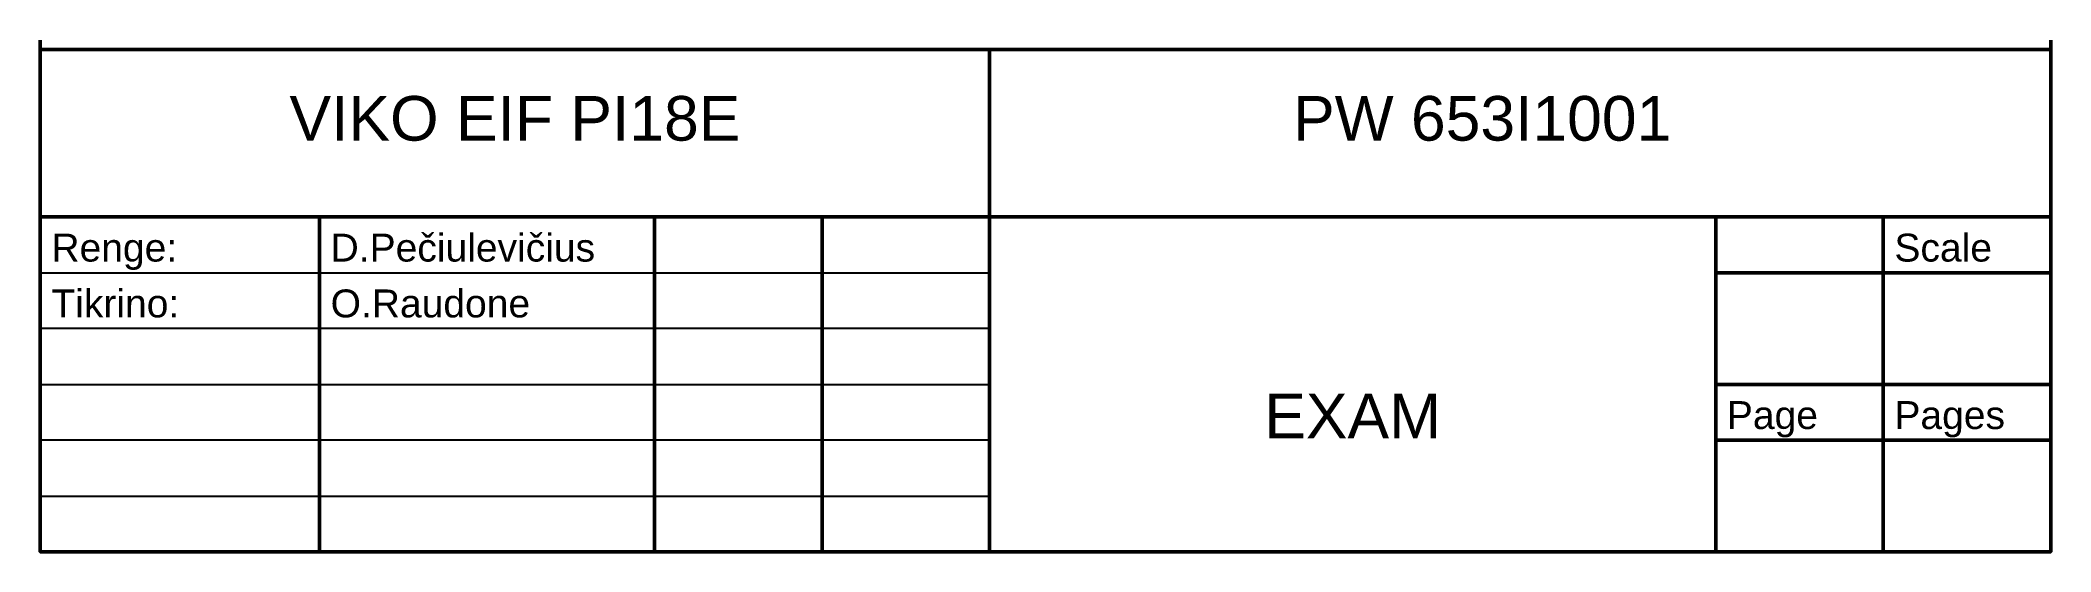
# Model space of a CAD drawing. Header units: millimetres. Extents: x 20 to 200, y 10 to 56.
import ezdxf

# ---------------------------------------------------------------- set-up
doc = ezdxf.new("R2010")
doc.units = ezdxf.units.MM
doc.styles.get("Standard").update_dxf_attribs({"font": 'arial.ttf'})

msp = doc.modelspace()

# ---------------------------------------------------------------- linework, layer by layer
for p, q in [((20, 10), (20, 55)), ((20, 10), (20, 55)), ((20, 55), (45, 55)), ((200, 55), (200, 10)), ((20, 10), (20, 40)), ((20, 10), (20, 40)), ((20, 40), (45, 40)), ((20, 10), (20, 40)), ((75, 40), (75, 10)), ((105, 10), (105, 40)), ((105, 40), (170, 40)), ((185, 35), (185, 40)), ((200, 40), (200, 10)), ((20, 30), (20, 35)), ((20, 35), (105, 35)), ((200, 35), (185, 35)), ((105, 30), (20, 30)), ((105, 25), (105, 30)), ((20, 20), (20, 25)), ((20, 25), (105, 25)), ((185, 25), (170, 25)), ((185, 10), (185, 25)), ((200, 25), (200, 20)), ((105, 20), (20, 20)), ((105, 15), (105, 20)), ((170, 20), (170, 20)), ((170, 20), (170, 10)), ((20, 10), (20, 15)), ((20, 15), (105, 15)), ((200, 10), (20, 10)), ((200, 10), (20, 10)), ((105, 10), (20, 10)), ((45, 10), (20, 10)), ((170, 10), (20, 10)), ((90, 10), (105, 10))]:
    msp.add_line(p, q)
at = {"lineweight": 50}
for p, q in [((20, 55), (200, 55)), ((20, 55), (45, 55)), ((45, 55), (75, 55)), ((75, 55), (105, 55)), ((105, 55), (105, 10)), ((20, 40), (200, 40)), ((20, 40), (45, 40)), ((45, 40), (45, 10)), ((45, 40), (75, 40)), ((75, 10), (75, 40)), ((75, 40), (90, 40)), ((90, 40), (90, 10)), ((170, 40), (170, 10)), ((185, 40), (185, 10)), ((170, 10), (170, 35)), ((170, 35), (200, 35)), ((170, 25), (200, 25)), ((200, 20), (170, 20))]:
    msp.add_line(p, q, dxfattribs=at)
msp.add_lwpolyline([(20, 55.83), (20, 10), (200, 10), (200, 55.83)], dxfattribs=at)

# ---------------------------------------------------------------- texts
for s, p in [('Renge:', (21, 36)), ('D.Pečiulevičius', (46, 36)), ('Scale', (186, 36)), ('Tikrino:', (21, 31)), ('O.Raudone', (46, 31)), ('Page', (171, 21)), ('Pages', (186, 21))]:
    msp.add_text(s, height=2.5).set_placement(p)
at = {"char_height": 2.5, "attachment_point": 1}
for s, width, heights, insert in [('\\pxqc;\\P{\\H1.6x;VIKO EIF PI18E}', 85, [0], (20, 55)), ('\\P                            {\\H1.6x;PW 653I1001}', 95, [12.42], (105, 55)), ('\\P\\pxqc;{\\fArial|b0|i0|c186|p34;\\H1.4x;\\P\\fArial|b0|i0|c0|p34;\\P\\fArial|b0|i0|c186|p34;\\H1.14286x;EXAM}', 65, [30], (105, 40))]:
    msp.add_mtext_dynamic_manual_height_columns(s, width=width, gutter_width=12.5, heights=heights, dxfattribs=dict(at, insert=insert))

doc.saveas('drawing.dxf')
